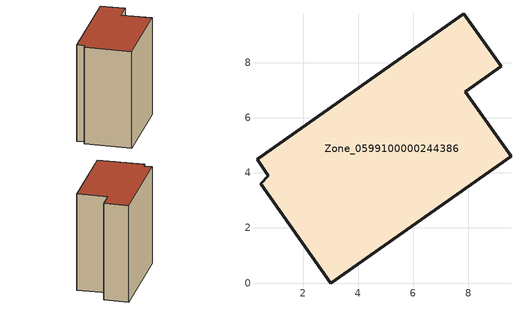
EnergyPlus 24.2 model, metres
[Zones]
Zone_0599100000244386
 floor ground (C_G): 0.33,4.49 7.84,9.77 9.19,7.87 7.89,6.94 9.55,4.6 3.01,0 0.46,3.61 0.74,3.9 z0
 wall outside (C_F): 0.46,3.61 3.01,0 9.55,4.6 7.89,6.94 9.19,7.87 7.84,9.77 0.33,4.49 0.74,3.9 0.46,3.61 z0:9.48
 roof outside (C_R): 0.33,4.49 0.74,3.9 0.46,3.61 3.01,0 9.55,4.6 7.89,6.94 9.19,7.87 7.84,9.77 z9.48
[BUILDING]
Pand.0599100000244386: North Axis=0; Terrain=City; Loads Convergence Tolerance Value=0.04; Temperature Convergence Tolerance Value=0.4; Solar Distribution=FullExterior; Maximum Number of Warmup Days=25; Minimum Number of Warmup Days=1
[Site:Location]
Rotterdam.The.Hague.AP_ZH_NLD Design_Conditions: Latitude=51.96; Longitude=4.45; Time Zone=1; Elevation=-4.5
[SITE:GROUNDTEMPERATURE:BUILDINGSURFACE]
18, 18, 18, 18, 18, 18, 18, 18, 18, 18, 18, 18
[MATERIAL] Thermal Absorptance=0.9; Solar Absorptance=0.7; Visible Absorptance=0.7
Name | Roughness | Thickness | Conductivity | Density | Specific Heat
G.TI.1946-1964 | MediumSmooth | 0.15 | 1 | 540 | 1210
F.TI.1946-1964 | Rough | 0.3 | 0.857143 | 1920 | 840
R.TI.1946-1964 | MediumRough | 0.2 | 0.277778 | 1500 | 1000
[CONSTRUCTION]
C_G: G.TI.1946-1964
C_F: F.TI.1946-1964
C_R: R.TI.1946-1964
[ZONE]
Zone_0599100000244386: Type=1; Multiplier=1; Ceiling Height=Autocalculate; Volume=Autocalculate; Floor Area=autocalculate; Part of Total Floor Area=Yes
[ZONEINFILTRATION:DESIGNFLOWRATE]
Infil_Zone_0599100000244386: Zone or ZoneList or Space or SpaceList=Zone_0599100000244386; Schedule=AlwaysOn; Design Flow Rate Calculation Method=Flow/Area; Flow Rate per Floor Area=0.003; Constant Term Coefficient=1; Temperature Term Coefficient=0; Velocity Term Coefficient=0; Velocity Squared Term Coefficient=0
[HVACTEMPLATE:ZONE:IDEALLOADSAIRSYSTEM]
Zone_0599100000244386: Maximum Heating Supply Air Temperature=50; Minimum Cooling Supply Air Temperature=13; Maximum Heating Supply Air Humidity Ratio=0.0156; Minimum Cooling Supply Air Humidity Ratio=0.0077; Heating Limit=NoLimit; Cooling Limit=NoLimit; Dehumidification Control Type=ConstantSensibleHeatRatio; Cooling Sensible Heat Ratio=0.7; Dehumidification Setpoint=60; Humidification Control Type=None; Humidification Setpoint=30; Outdoor Air Method=None; Outdoor Air Flow Rate per Person=0.00944; Outdoor Air Flow Rate per Zone Floor Area=0; Outdoor Air Flow Rate per Zone=0; Demand Controlled Ventilation Type=None; Outdoor Air Economizer Type=NoEconomizer; Heat Recovery Type=None; Sensible Heat Recovery Effectiveness=0.7; Latent Heat Recovery Effectiveness=0.65
[ZONECONTROL:THERMOSTAT]
ThermostatControl_Zone_0599100000244386: Zone or ZoneList=Zone_0599100000244386; Control Type Schedule=DualSetpointControlType; Control 1=Thermostat_Zone_0599100000244386; Temperature Difference Between Cutout And Setpoint=0
[THERMOSTATSETPOINT:DUALSETPOINT]
Thermostat_Zone_0599100000244386: Heating Setpoint Temperature Schedule=HeatingSetpoint_Zone_0599100000244386; Cooling Setpoint Temperature Schedule=CoolingSetpoint_Zone_0599100000244386
[SCHEDULE:COMPACT]
HeatingSetpoint_Zone_0599100000244386: Through: 12/31, For: AllDays, Until: 24:00, 21
CoolingSetpoint_Zone_0599100000244386: Through: 12/31, For: AllDays, Until: 24:00, 24
DualSetpointControlType: Through: 12/31, For: AllDays, Until: 24:00, 4
AlwaysOn: Through: 12/31, For: AllDays, Until: 24:00, 1
